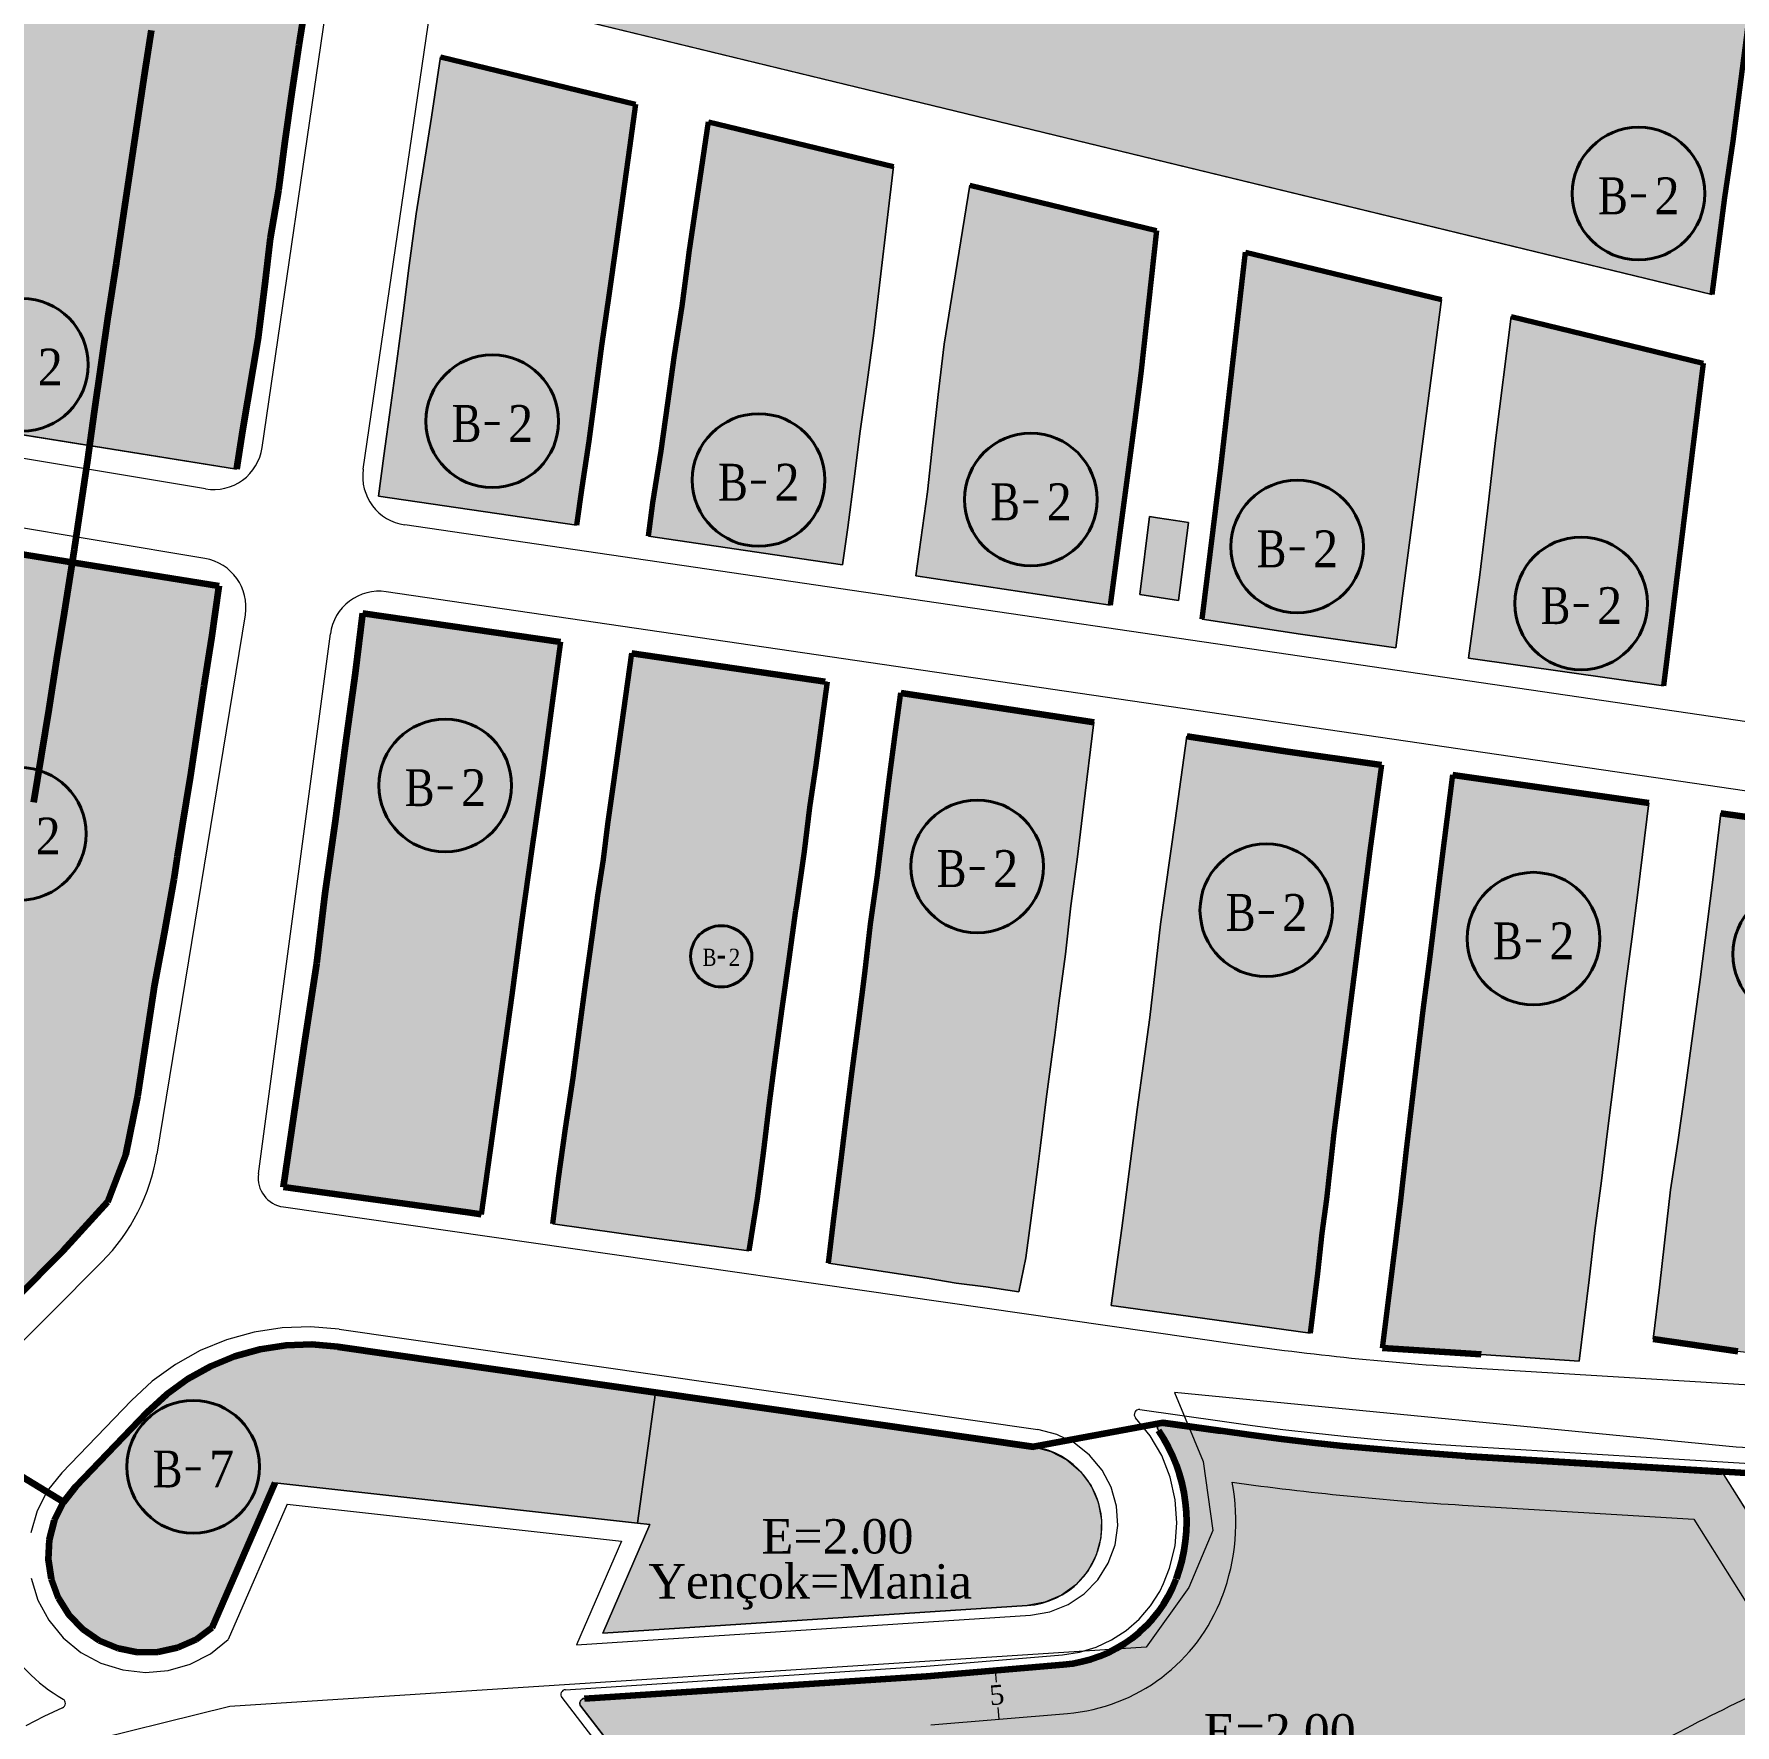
# Model space of a CAD drawing. Header units: metres. Extents: x 575880 to 576669, y 4390634 to 4391284.
# Drawn here: x 576200.1 to 576373.2, y 4390882.6 to 4391054.7 of the extents above; entities that cross this region are included whole.
import ezdxf

# ---------------------------------------------------------------- set-up
doc = ezdxf.new("R2010")
doc.units = ezdxf.units.M
for name, color, linetype, lineweight in [('B_ADAKENARI', 5, 'Continuous', 0), ('B_HAT_KADEME', 18, 'Continuous', 0), ('KALDIRIM', 21, 'Continuous', 0), ('PL_BHA', 163, 'Continuous', 0), ('PL_TICARET', 12, 'Continuous', 0), ('PL_TRAFO_ALANI', 9, 'Continuous', 0), ('PROJE_ALAN_SINIRI', 30, 'Continuous', 90), ('ROL_CEPHE', 1, 'Continuous', 0), ('SEMBOL', 18, 'Continuous', 0), ('SM_YUKSEKLIK', 18, 'Continuous', 0), ('SNR_SAGLIKLASTIRMA', 152, 'Continuous', 0), ('SNR_YAPIYAK', 18, 'Continuous', 0)]:
    doc.layers.add(name, color=color, linetype=linetype, lineweight=lineweight)
doc.styles.get("Standard").update_dxf_attribs({"font": 'times.ttf'})

msp = doc.modelspace()

# ---------------------------------------------------------------- hatches: boundary and pattern name
at = {"layer": 'PL_BHA'}
msp.add_hatch(color=256, dxfattribs=at).paths.add_polyline_path([(576231.01, 4390921.12), (576263.34, 4390916.47), (576261.51, 4390903.16), (576224.6, 4390907.26), (576218.19, 4390892.5), (576216.54, 4390891.31), (576214.68, 4390890.48), (576212.68, 4390890.04), (576210.65, 4390890.02), (576208.64, 4390890.41), (576206.76, 4390891.2), (576205.08, 4390892.35), (576203.67, 4390893.82), (576202.58, 4390895.55), (576201.87, 4390897.46), (576201.56, 4390899.47), (576201.67, 4390901.51), (576202.18, 4390903.48), (576203.09, 4390905.31), (576204.34, 4390906.91), (576211.6, 4390914.45), (576213.56, 4390916.26), (576215.72, 4390917.82), (576218.04, 4390919.12), (576220.5, 4390920.13), (576223.07, 4390920.84), (576225.7, 4390921.25), (576228.36, 4390921.34)])
at = {"layer": 'PL_TICARET'}
for points in [[(576231.78, 4391084.98), (576230.81, 4391078.62), (576230.05, 4391073.5), (576229.29, 4391068.5), (576228.54, 4391063.43), (576227.84, 4391058.76), (576227.04, 4391053.59), (576226.34, 4391048.85), (576225.6, 4391043.83), (576224.95, 4391038.86), (576224.13, 4391033.94), (576223.54, 4391029.05), (576222.88, 4391023.64), (576221.3, 4391014.37), (576220.7, 4391010.44), (576186.7, 4391015.89), (576177.68, 4391017.37), (576179.11, 4391023.56), (576171.78, 4391025.81), (576183.5, 4391081.88), (576206.87, 4391085.98), (576216.94, 4391087.09)], [(576304.61, 4391073.29), (576374.62, 4391056.44), (576372.98, 4391043.82), (576372.13, 4391038.1), (576370.85, 4391028.23), (576242.51, 4391059.36), (576244.25, 4391070.29), (576245.29, 4391077.66), (576248.9, 4391080.39)], [(576261.29, 4391047.6), (576260.7, 4391043.13), (576259.34, 4391033.37), (576258.6, 4391028.13), (576257.85, 4391023.01), (576257.21, 4391018.11), (576256.54, 4391013.3), (576255.85, 4391008.58), (576255.3, 4391004.75), (576235.13, 4391007.69), (576235.69, 4391011.79), (576236.39, 4391016.94), (576237, 4391021.44), (576237.61, 4391026.04), (576238.28, 4391031.18), (576238.97, 4391036.43), (576240.54, 4391046.27), (576241.44, 4391052.42)], [(576287.54, 4391041.23), (576285.57, 4391024.3), (576284.88, 4391019.29), (576284.18, 4391014.31), (576283.56, 4391009.46), (576282.9, 4391004.5), (576282.38, 4391000.7), (576262.63, 4391003.61), (576263.08, 4391007.02), (576263.91, 4391012.31), (576264.59, 4391017.17), (576265.27, 4391022.03), (576266.05, 4391027.03), (576266.69, 4391031.92), (576266.77, 4391032.5), (576268.74, 4391045.79)], [(576314.31, 4391034.74), (576312.72, 4391020.17), (576312.08, 4391015.18), (576311.41, 4391010.12), (576309.6, 4390996.59), (576289.84, 4390999.58), (576290.34, 4391003.24), (576291.02, 4391008.14), (576291.57, 4391013.19), (576292.11, 4391018.03), (576292.71, 4391023.15), (576293.49, 4391028.02), (576295.32, 4391039.35)], [(576343.34, 4391027.7), (576339.36, 4390997.55), (576338.69, 4390992.27), (576328.97, 4390993.66), (576318.96, 4390995.17), (576320.64, 4391008.68), (576320.83, 4391010.32), (576323.39, 4391032.54)], [(576369.96, 4391021.24), (576368.55, 4391009.65), (576367.71, 4391003.02), (576366.93, 4390996.66), (576366.29, 4390991.4), (576365.92, 4390988.39), (576346.06, 4390991.22), (576347.22, 4390999.68), (576348.01, 4391006.21), (576348.84, 4391013.35), (576350.41, 4391025.98)], [(576218.91, 4390998.57), (576218.15, 4390993.26), (576217.38, 4390988.37), (576215.96, 4390979.1), (576215.15, 4390974.14), (576214.66, 4390971), (576214.31, 4390968.7), (576213.33, 4390963.23), (576212.35, 4390957.99), (576211.46, 4390952.19), (576210.6, 4390946.63), (576209.38, 4390940.64), (576207.55, 4390935.85), (576203.05, 4390930.87), (576198.11, 4390925.91), (576193.01, 4390920.73), (576187.35, 4390914.9), (576166.12, 4390936.43), (576177, 4390947.37), (576180.9, 4390951.36), (576181.75, 4390956.94), (576182.57, 4390962.15), (576183.54, 4390967.84), (576184.44, 4390973.41), (576185.35, 4390978.91), (576185.48, 4390979.64), (576186.21, 4390984), (576186.95, 4390988.74), (576187.77, 4390993.81), (576189.4, 4391003.3)], [(576253.65, 4390992.87), (576252.81, 4390986.67), (576251.82, 4390979.29), (576250.76, 4390971.8), (576249.71, 4390964.35), (576248.71, 4390956.92), (576245.58, 4390934.59), (576244.22, 4390934.78), (576225.49, 4390937.38), (576226.55, 4390944.8), (576227.68, 4390952.39), (576228.86, 4390960.13), (576229.7, 4390967.24), (576230.76, 4390974.61), (576231.79, 4390982.33), (576232.79, 4390989.67), (576233.56, 4390995.79)], [(576280.61, 4390988.83), (576280.79, 4390988.81), (576280.3, 4390985.11), (576279.64, 4390980.3), (576279.01, 4390976), (576278.46, 4390971.52), (576277.65, 4390965.87), (576277.6, 4390965.54), (576276.92, 4390960.57), (576276.2, 4390955.54), (576275.55, 4390950.85), (576274.89, 4390945.9), (576274.3, 4390940.81), (576273.69, 4390936.2), (576272.84, 4390930.87), (576262.96, 4390932.2), (576252.9, 4390933.63), (576252.93, 4390933.89), (576253.45, 4390938.25), (576254.18, 4390943.35), (576254.94, 4390948.5), (576255.59, 4390953.41), (576256.25, 4390958.22), (576256.93, 4390963.06), (576257.48, 4390967.05), (576258.03, 4390970.73), (576258.49, 4390974.3), (576259.07, 4390978.35), (576260.91, 4390991.73)], [(576307.94, 4390984.7), (576306.9, 4390976.09), (576306.28, 4390970.98), (576305.65, 4390966.25), (576305.62, 4390965.99), (576305.07, 4390961.07), (576304.37, 4390956.09), (576303.96, 4390952.82), (576303.85, 4390951.84), (576303.82, 4390951.65), (576303.11, 4390946.32), (576302.52, 4390941.62), (576302.28, 4390939.7), (576301.88, 4390936.56), (576301.46, 4390933.47), (576301.02, 4390930.16), (576300.32, 4390926.71), (576296.95, 4390927.21), (576293.94, 4390927.61), (576291, 4390928.1), (576280.95, 4390929.62), (576281.51, 4390934.44), (576282.12, 4390939.29), (576282.75, 4390944.33), (576283.36, 4390949.18), (576284.02, 4390954.29), (576284.65, 4390959.12), (576285.23, 4390964.13), (576285.92, 4390969.11), (576285.95, 4390969.41), (576286.52, 4390973.88), (576287.11, 4390978.81), (576287.75, 4390983.71), (576288.29, 4390987.67)], [(576327.23, 4390981.79), (576337.21, 4390980.36), (576336.02, 4390971.61), (576334.79, 4390961.68), (576333.54, 4390951.9), (576332.36, 4390942.88), (576332.04, 4390939.79), (576331.97, 4390939.23), (576331.62, 4390936.16), (576331.16, 4390932.67), (576330.72, 4390928.59), (576329.95, 4390922.52), (576311.19, 4390925.13), (576309.7, 4390925.33), (576310.8, 4390933.2), (576311.01, 4390934.74), (576312.34, 4390945.27), (576313.63, 4390954.63), (576314.74, 4390964.15), (576316.22, 4390974.7), (576317.42, 4390983.27)], [(576364.42, 4390976.48), (576363.34, 4390967.63), (576362.69, 4390962.62), (576362.03, 4390957.6), (576361.44, 4390952.72), (576360.19, 4390942.8), (576359.61, 4390938.02), (576358.92, 4390932.96), (576358.37, 4390927.93), (576357.34, 4390919.66), (576347.35, 4390920.35), (576337.31, 4390920.98), (576338.57, 4390931), (576339.18, 4390936.01), (576339.78, 4390941.16), (576340.35, 4390946.02), (576340.93, 4390950.85), (576341.46, 4390955.37), (576342.18, 4390960.84), (576342.76, 4390965.53), (576343.36, 4390970.52), (576344.48, 4390979.33)], [(576391.12, 4390972.68), (576390.64, 4390968.46), (576389.61, 4390959.71), (576387.04, 4390944.21), (576386.18, 4390939.32), (576385.44, 4390934.4), (576384.8, 4390929.44), (576384.03, 4390924.47), (576383.46, 4390919.44), (576373.47, 4390920.63), (576364.86, 4390921.91), (576365.5, 4390927.18), (576366.02, 4390931.71), (576366.26, 4390933.81), (576366.63, 4390937.1), (576367.37, 4390941.94), (576368.1, 4390947), (576369.67, 4390958.5), (576370.91, 4390968.37), (576371.75, 4390975.44)], [(576301.8, 4390910.94), (576303.57, 4390910.48), (576305.19, 4390909.63), (576306.58, 4390908.44), (576307.67, 4390906.97), (576308.4, 4390905.3), (576308.74, 4390903.5), (576308.67, 4390901.67), (576308.19, 4390899.91), (576307.33, 4390898.29), (576306.13, 4390896.91), (576304.65, 4390895.83), (576302.97, 4390895.12), (576301.17, 4390894.79), (576257.98, 4390891.98), (576262.77, 4390903.02), (576261.51, 4390903.16), (576263.34, 4390916.47)], [(576315, 4390913.39), (576320.85, 4390912.55), (576323.95, 4390912.12), (576327.06, 4390911.72), (576330.17, 4390911.36), (576333.28, 4390911.02), (576336.4, 4390910.72), (576339.52, 4390910.45), (576342.64, 4390910.21), (576345.77, 4390910), (576371.87, 4390908.4), (576389.21, 4390880.81), (576385.95, 4390879.51), (576382.71, 4390878.14), (576379.51, 4390876.7), (576376.34, 4390875.19), (576373.21, 4390873.6), (576370.11, 4390871.95), (576367.05, 4390870.22), (576364.03, 4390868.43), (576315.76, 4390839.06), (576314.7, 4390838.38), (576313.67, 4390837.65), (576312.68, 4390836.87), (576311.73, 4390836.05), (576310.81, 4390835.18), (576309.94, 4390834.27), (576309.12, 4390833.32), (576308.34, 4390832.33), (576307.58, 4390831.25), (576306.9, 4390830.12), (576306.29, 4390828.94), (576305.77, 4390827.73), (576305.33, 4390826.49), (576304.98, 4390825.21), (576304.71, 4390823.92), (576304.53, 4390822.61), (576304.5, 4390822.48), (576304.44, 4390822.37), (576304.35, 4390822.27), (576304.23, 4390822.2), (576304.11, 4390822.17), (576303.98, 4390822.16), (576303.85, 4390822.2), (576303.73, 4390822.26), (576303.64, 4390822.36), (576255.75, 4390884.54), (576255.68, 4390884.66), (576255.65, 4390884.79), (576255.65, 4390884.92), (576255.69, 4390885.05), (576255.76, 4390885.17), (576255.86, 4390885.26), (576255.98, 4390885.32), (576256.11, 4390885.34), (576290.93, 4390887.61), (576290.95, 4390887.61), (576304.83, 4390888.78), (576306.71, 4390889.07), (576308.53, 4390889.62), (576310.25, 4390890.43), (576311.84, 4390891.46), (576313.27, 4390892.71), (576314.51, 4390894.14), (576315.54, 4390895.74), (576316.33, 4390897.47), (576316.34, 4390897.49), (576316.93, 4390899.38), (576317.28, 4390901.33), (576317.4, 4390903.3), (576317.28, 4390905.27), (576316.92, 4390907.22), (576316.34, 4390909.11), (576315.53, 4390910.92), (576314.51, 4390912.61), (576314.45, 4390912.73), (576314.43, 4390912.85), (576314.43, 4390912.98), (576314.47, 4390913.1), (576314.54, 4390913.21), (576314.63, 4390913.3), (576314.74, 4390913.36), (576314.87, 4390913.39)]]:
    msp.add_hatch(color=256, dxfattribs=at).paths.add_polyline_path(points)
at = {"layer": 'PL_TRAFO_ALANI'}
msp.add_hatch(color=256, dxfattribs=at).paths.add_polyline_path([(576314.42, 4391005.5), (576316.24, 4391005.23), (576317.58, 4391005.02), (576316.57, 4390997.08), (576312.61, 4390997.69), (576313.62, 4391005.63)])

# ---------------------------------------------------------------- linework, layer by layer
at = {"layer": 'B_ADAKENARI', "lineweight": 158}
for p, q in [((576227.84, 4391058.76), (576227.04, 4391053.59)), ((576227.04, 4391053.59), (576226.34, 4391048.85)), ((576226.34, 4391048.85), (576225.6, 4391043.83)), ((576225.6, 4391043.83), (576224.95, 4391038.86)), ((576224.95, 4391038.86), (576224.13, 4391033.94)), ((576224.13, 4391033.94), (576223.54, 4391029.05)), ((576223.54, 4391029.05), (576222.88, 4391023.64)), ((576222.88, 4391023.64), (576221.3, 4391014.37)), ((576221.3, 4391014.37), (576220.7, 4391010.44)), ((576218.91, 4390998.57), (576218.15, 4390993.26)), ((576232.79, 4390989.67), (576233.56, 4390995.79)), ((576218.15, 4390993.26), (576217.38, 4390988.37)), ((576231.79, 4390982.33), (576232.79, 4390989.67)), ((576217.38, 4390988.37), (576215.96, 4390979.1)), ((576230.76, 4390974.61), (576231.79, 4390982.33)), ((576215.96, 4390979.1), (576215.15, 4390974.14)), ((576215.15, 4390974.14), (576214.66, 4390971)), ((576229.7, 4390967.24), (576230.76, 4390974.61)), ((576214.66, 4390971), (576214.31, 4390968.7)), ((576214.31, 4390968.7), (576213.33, 4390963.23)), ((576228.86, 4390960.13), (576229.7, 4390967.24)), ((576213.33, 4390963.23), (576212.35, 4390957.99)), ((576227.68, 4390952.39), (576228.86, 4390960.13)), ((576212.35, 4390957.99), (576211.46, 4390952.19)), ((576211.46, 4390952.19), (576210.6, 4390946.63)), ((576226.55, 4390944.8), (576227.68, 4390952.39)), ((576210.6, 4390946.63), (576209.38, 4390940.64)), ((576225.49, 4390937.38), (576226.55, 4390944.8)), ((576209.38, 4390940.64), (576207.55, 4390935.85)), ((576244.22, 4390934.78), (576225.49, 4390937.38)), ((576207.55, 4390935.85), (576203.05, 4390930.87)), ((576245.58, 4390934.59), (576244.22, 4390934.78)), ((576203.05, 4390930.87), (576198.11, 4390925.91)), ((576220.5, 4390920.13), (576218.04, 4390919.12)), ((576223.07, 4390920.84), (576220.5, 4390920.13)), ((576225.7, 4390921.25), (576223.07, 4390920.84)), ((576228.36, 4390921.34), (576225.7, 4390921.25)), ((576231.01, 4390921.12), (576228.36, 4390921.34)), ((576231.01, 4390921.12), (576263.34, 4390916.47)), ((576218.04, 4390919.12), (576215.72, 4390917.82)), ((576213.56, 4390916.26), (576211.6, 4390914.45)), ((576215.72, 4390917.82), (576213.56, 4390916.26)), ((576263.34, 4390916.47), (576301.8, 4390910.94)), ((576204.34, 4390906.91), (576211.6, 4390914.45))]:
    msp.add_line(p, q, dxfattribs=at)
at = {"layer": 'B_ADAKENARI', "lineweight": 0}
for p, q in [((576242.51, 4391059.36), (576370.85, 4391028.23)), ((576241.44, 4391052.42), (576240.54, 4391046.27)), ((576240.54, 4391046.27), (576238.97, 4391036.43)), ((576285.57, 4391024.3), (576287.54, 4391041.23)), ((576295.32, 4391039.35), (576293.49, 4391028.02)), ((576238.97, 4391036.43), (576238.28, 4391031.18)), ((576238.28, 4391031.18), (576237.61, 4391026.04)), ((576293.49, 4391028.02), (576292.71, 4391023.15)), ((576339.36, 4390997.55), (576343.34, 4391027.7)), ((576237.61, 4391026.04), (576237, 4391021.44)), ((576350.41, 4391025.98), (576348.84, 4391013.35)), ((576284.88, 4391019.29), (576285.57, 4391024.3)), ((576292.71, 4391023.15), (576292.11, 4391018.03)), ((576237, 4391021.44), (576236.39, 4391016.94)), ((576284.18, 4391014.31), (576284.88, 4391019.29)), ((576236.39, 4391016.94), (576235.69, 4391011.79)), ((576292.11, 4391018.03), (576291.57, 4391013.19)), ((576186.7, 4391015.89), (576220.7, 4391010.44)), ((576283.56, 4391009.46), (576284.18, 4391014.31)), ((576291.57, 4391013.19), (576291.02, 4391008.14)), ((576348.84, 4391013.35), (576348.01, 4391006.21)), ((576235.69, 4391011.79), (576235.13, 4391007.69)), ((576282.9, 4391004.5), (576283.56, 4391009.46)), ((576291.02, 4391008.14), (576290.34, 4391003.24)), ((576235.13, 4391007.69), (576255.3, 4391004.75)), ((576282.38, 4391000.7), (576282.9, 4391004.5)), ((576313.62, 4391005.63), (576312.61, 4390997.69)), ((576314.42, 4391005.5), (576313.62, 4391005.63)), ((576316.24, 4391005.23), (576314.42, 4391005.5)), ((576317.58, 4391005.02), (576316.24, 4391005.23)), ((576316.57, 4390997.08), (576317.58, 4391005.02)), ((576348.01, 4391006.21), (576347.22, 4390999.68)), ((576262.63, 4391003.61), (576282.38, 4391000.7)), ((576290.34, 4391003.24), (576289.84, 4390999.58)), ((576289.84, 4390999.58), (576309.6, 4390996.59)), ((576347.22, 4390999.68), (576346.06, 4390991.22)), ((576312.61, 4390997.69), (576316.57, 4390997.08)), ((576338.69, 4390992.27), (576339.36, 4390997.55)), ((576318.96, 4390995.17), (576328.97, 4390993.66)), ((576328.97, 4390993.66), (576338.69, 4390992.27)), ((576346.06, 4390991.22), (576365.92, 4390988.39)), ((576306.9, 4390976.09), (576307.94, 4390984.7)), ((576317.42, 4390983.27), (576316.22, 4390974.7)), ((576306.28, 4390970.98), (576306.9, 4390976.09)), ((576363.34, 4390967.63), (576364.42, 4390976.48)), ((576371.75, 4390975.44), (576370.91, 4390968.37)), ((576316.22, 4390974.7), (576314.74, 4390964.15)), ((576305.65, 4390966.25), (576306.28, 4390970.98)), ((576370.91, 4390968.37), (576369.67, 4390958.5)), ((576362.69, 4390962.62), (576363.34, 4390967.63)), ((576305.07, 4390961.07), (576305.62, 4390965.99)), ((576305.62, 4390965.99), (576305.65, 4390966.25)), ((576314.74, 4390964.15), (576313.63, 4390954.63)), ((576362.03, 4390957.6), (576362.69, 4390962.62)), ((576304.37, 4390956.09), (576305.07, 4390961.07)), ((576369.67, 4390958.5), (576368.1, 4390947)), ((576303.96, 4390952.82), (576304.37, 4390956.09)), ((576361.44, 4390952.72), (576362.03, 4390957.6)), ((576313.63, 4390954.63), (576312.34, 4390945.27)), ((576303.85, 4390951.84), (576303.96, 4390952.82)), ((576360.19, 4390942.8), (576361.44, 4390952.72)), ((576303.11, 4390946.32), (576303.82, 4390951.65)), ((576303.82, 4390951.65), (576303.85, 4390951.84)), ((576302.52, 4390941.62), (576303.11, 4390946.32)), ((576368.1, 4390947), (576367.37, 4390941.94)), ((576312.34, 4390945.27), (576311.01, 4390934.74)), ((576359.61, 4390938.02), (576360.19, 4390942.8)), ((576302.28, 4390939.7), (576302.52, 4390941.62)), ((576367.37, 4390941.94), (576366.63, 4390937.1)), ((576301.88, 4390936.56), (576302.28, 4390939.7)), ((576358.92, 4390932.96), (576359.61, 4390938.02)), ((576366.63, 4390937.1), (576366.26, 4390933.81)), ((576301.46, 4390933.47), (576301.88, 4390936.56)), ((576252.9, 4390933.63), (576262.96, 4390932.2)), ((576311.01, 4390934.74), (576310.8, 4390933.2)), ((576366.26, 4390933.81), (576366.02, 4390931.71)), ((576262.96, 4390932.2), (576272.84, 4390930.87)), ((576301.02, 4390930.16), (576301.46, 4390933.47)), ((576310.8, 4390933.2), (576309.7, 4390925.33)), ((576358.37, 4390927.93), (576358.92, 4390932.96)), ((576300.32, 4390926.71), (576301.02, 4390930.16)), ((576366.02, 4390931.71), (576365.5, 4390927.18)), ((576280.95, 4390929.62), (576291, 4390928.1)), ((576291, 4390928.1), (576293.94, 4390927.61)), ((576293.94, 4390927.61), (576296.95, 4390927.21)), ((576296.95, 4390927.21), (576300.32, 4390926.71)), ((576357.34, 4390919.66), (576358.37, 4390927.93)), ((576365.5, 4390927.18), (576364.86, 4390921.91)), ((576309.7, 4390925.33), (576311.19, 4390925.13)), ((576311.19, 4390925.13), (576329.95, 4390922.52)), ((576347.35, 4390920.35), (576357.34, 4390919.66)), ((576320.85, 4390912.55), (576323.95, 4390912.12)), ((576323.95, 4390912.12), (576327.06, 4390911.72)), ((576327.06, 4390911.72), (576330.17, 4390911.36)), ((576330.17, 4390911.36), (576333.28, 4390911.02)), ((576333.28, 4390911.02), (576336.4, 4390910.72)), ((576336.4, 4390910.72), (576339.52, 4390910.45)), ((576339.52, 4390910.45), (576342.64, 4390910.21)), ((576342.64, 4390910.21), (576345.77, 4390910)), ((576224.6, 4390907.26), (576261.51, 4390903.16)), ((576262.77, 4390903.02), (576257.98, 4390891.98)), ((576261.51, 4390903.16), (576262.77, 4390903.02)), ((576257.98, 4390891.98), (576301.17, 4390894.79)), ((576290.95, 4390887.61), (576290.93, 4390887.61)), ((576255.75, 4390884.54), (576303.64, 4390822.36))]:
    msp.add_line(p, q, dxfattribs=at)
at = {"layer": 'B_ADAKENARI', "lineweight": 70}
for p, q in [((576374.62, 4391056.44), (576372.98, 4391043.82)), ((576241.44, 4391052.42), (576261.29, 4391047.6)), ((576261.29, 4391047.6), (576260.7, 4391043.13)), ((576266.77, 4391032.5), (576268.74, 4391045.79)), ((576268.74, 4391045.79), (576287.54, 4391041.23)), ((576260.7, 4391043.13), (576259.34, 4391033.37)), ((576372.98, 4391043.82), (576372.13, 4391038.1)), ((576295.32, 4391039.35), (576314.31, 4391034.74)), ((576372.13, 4391038.1), (576370.85, 4391028.23)), ((576314.31, 4391034.74), (576312.72, 4391020.17)), ((576259.34, 4391033.37), (576258.6, 4391028.13)), ((576266.69, 4391031.92), (576266.77, 4391032.5)), ((576320.83, 4391010.32), (576323.39, 4391032.54)), ((576323.39, 4391032.54), (576343.34, 4391027.7)), ((576266.05, 4391027.03), (576266.69, 4391031.92)), ((576258.6, 4391028.13), (576257.85, 4391023.01)), ((576265.27, 4391022.03), (576266.05, 4391027.03)), ((576350.41, 4391025.98), (576369.96, 4391021.24)), ((576257.85, 4391023.01), (576257.21, 4391018.11)), ((576264.59, 4391017.17), (576265.27, 4391022.03)), ((576312.72, 4391020.17), (576312.08, 4391015.18)), ((576369.96, 4391021.24), (576368.55, 4391009.65)), ((576257.21, 4391018.11), (576256.54, 4391013.3)), ((576263.91, 4391012.31), (576264.59, 4391017.17)), ((576312.08, 4391015.18), (576311.41, 4391010.12)), ((576256.54, 4391013.3), (576255.85, 4391008.58)), ((576263.08, 4391007.02), (576263.91, 4391012.31)), ((576311.41, 4391010.12), (576309.6, 4390996.59)), ((576320.64, 4391008.68), (576320.83, 4391010.32)), ((576255.85, 4391008.58), (576255.3, 4391004.75)), ((576318.96, 4390995.17), (576320.64, 4391008.68)), ((576368.55, 4391009.65), (576367.71, 4391003.02)), ((576262.63, 4391003.61), (576263.08, 4391007.02)), ((576367.71, 4391003.02), (576366.93, 4390996.66)), ((576366.93, 4390996.66), (576366.29, 4390991.4)), ((576253.65, 4390992.87), (576252.81, 4390986.67)), ((576259.07, 4390978.35), (576260.91, 4390991.73)), ((576366.29, 4390991.4), (576365.92, 4390988.39)), ((576280.79, 4390988.81), (576280.3, 4390985.11)), ((576287.75, 4390983.71), (576288.29, 4390987.67)), ((576252.81, 4390986.67), (576251.82, 4390979.29)), ((576280.3, 4390985.11), (576279.64, 4390980.3)), ((576287.11, 4390978.81), (576287.75, 4390983.71)), ((576279.64, 4390980.3), (576279.01, 4390976)), ((576337.21, 4390980.36), (576336.02, 4390971.61)), ((576251.82, 4390979.29), (576250.76, 4390971.8)), ((576286.52, 4390973.88), (576287.11, 4390978.81)), ((576343.36, 4390970.52), (576344.48, 4390979.33)), ((576258.49, 4390974.3), (576259.07, 4390978.35)), ((576279.01, 4390976), (576278.46, 4390971.52)), ((576258.03, 4390970.73), (576258.49, 4390974.3)), ((576285.95, 4390969.41), (576286.52, 4390973.88)), ((576250.76, 4390971.8), (576249.71, 4390964.35)), ((576336.02, 4390971.61), (576334.79, 4390961.68)), ((576257.48, 4390967.05), (576258.03, 4390970.73)), ((576278.46, 4390971.52), (576277.65, 4390965.87)), ((576342.76, 4390965.53), (576343.36, 4390970.52)), ((576285.23, 4390964.13), (576285.92, 4390969.11)), ((576285.92, 4390969.11), (576285.95, 4390969.41)), ((576256.93, 4390963.06), (576257.48, 4390967.05)), ((576277.6, 4390965.54), (576276.92, 4390960.57)), ((576277.65, 4390965.87), (576277.6, 4390965.54)), ((576342.18, 4390960.84), (576342.76, 4390965.53)), ((576249.71, 4390964.35), (576248.71, 4390956.92)), ((576256.25, 4390958.22), (576256.93, 4390963.06)), ((576284.65, 4390959.12), (576285.23, 4390964.13)), ((576334.79, 4390961.68), (576333.54, 4390951.9)), ((576276.92, 4390960.57), (576276.2, 4390955.54)), ((576341.46, 4390955.37), (576342.18, 4390960.84)), ((576255.59, 4390953.41), (576256.25, 4390958.22)), ((576284.02, 4390954.29), (576284.65, 4390959.12)), ((576248.71, 4390956.92), (576245.58, 4390934.59)), ((576276.2, 4390955.54), (576275.55, 4390950.85)), ((576283.36, 4390949.18), (576284.02, 4390954.29)), ((576340.93, 4390950.85), (576341.46, 4390955.37)), ((576254.94, 4390948.5), (576255.59, 4390953.41)), ((576275.55, 4390950.85), (576274.89, 4390945.9)), ((576333.54, 4390951.9), (576332.36, 4390942.88)), ((576340.35, 4390946.02), (576340.93, 4390950.85)), ((576282.75, 4390944.33), (576283.36, 4390949.18)), ((576254.18, 4390943.35), (576254.94, 4390948.5)), ((576274.89, 4390945.9), (576274.3, 4390940.81)), ((576339.78, 4390941.16), (576340.35, 4390946.02)), ((576282.12, 4390939.29), (576282.75, 4390944.33)), ((576253.45, 4390938.25), (576254.18, 4390943.35)), ((576332.36, 4390942.88), (576332.04, 4390939.79)), ((576274.3, 4390940.81), (576273.69, 4390936.2)), ((576339.18, 4390936.01), (576339.78, 4390941.16)), ((576281.51, 4390934.44), (576282.12, 4390939.29)), ((576331.97, 4390939.23), (576331.62, 4390936.16)), ((576332.04, 4390939.79), (576331.97, 4390939.23)), ((576252.93, 4390933.89), (576253.45, 4390938.25)), ((576273.69, 4390936.2), (576272.84, 4390930.87)), ((576331.62, 4390936.16), (576331.16, 4390932.67)), ((576338.57, 4390931), (576339.18, 4390936.01)), ((576252.9, 4390933.63), (576252.93, 4390933.89)), ((576280.95, 4390929.62), (576281.51, 4390934.44)), ((576331.16, 4390932.67), (576330.72, 4390928.59)), ((576337.31, 4390920.98), (576338.57, 4390931)), ((576330.72, 4390928.59), (576329.95, 4390922.52))]:
    msp.add_line(p, q, dxfattribs=at)
at = {"layer": 'B_ADAKENARI', "lineweight": 120}
for p, q in [((576189.4, 4391003.3), (576218.91, 4390998.57)), ((576233.56, 4390995.79), (576253.65, 4390992.87)), ((576260.91, 4390991.73), (576280.61, 4390988.83)), ((576288.29, 4390987.67), (576307.94, 4390984.7)), ((576317.42, 4390983.27), (576327.23, 4390981.79)), ((576327.23, 4390981.79), (576337.21, 4390980.36)), ((576344.48, 4390979.33), (576364.42, 4390976.48)), ((576371.75, 4390975.44), (576391.12, 4390972.68))]:
    msp.add_line(p, q, dxfattribs=at)
at = {"layer": 'B_ADAKENARI'}
for p, q in [((576280.61, 4390988.83), (576280.79, 4390988.81)), ((576371.87, 4390908.4), (576389.21, 4390880.81))]:
    msp.add_line(p, q, dxfattribs=at)
at = {"layer": 'B_ADAKENARI', "lineweight": 100}
for p, q in [((576373.47, 4390920.63), (576364.86, 4390921.91)), ((576347.35, 4390920.35), (576337.31, 4390920.98)), ((576315, 4390913.39), (576320.85, 4390912.55)), ((576345.77, 4390910), (576371.87, 4390908.4)), ((576203.09, 4390905.31), (576204.34, 4390906.91)), ((576224.6, 4390907.26), (576218.19, 4390892.5)), ((576202.18, 4390903.48), (576203.09, 4390905.31)), ((576201.67, 4390901.51), (576202.18, 4390903.48)), ((576201.56, 4390899.47), (576201.67, 4390901.51)), ((576201.87, 4390897.46), (576201.56, 4390899.47)), ((576202.58, 4390895.55), (576201.87, 4390897.46)), ((576316.33, 4390897.47), (576316.34, 4390897.49)), ((576203.67, 4390893.82), (576202.58, 4390895.55)), ((576205.08, 4390892.35), (576203.67, 4390893.82)), ((576206.76, 4390891.2), (576205.08, 4390892.35)), ((576218.19, 4390892.5), (576216.54, 4390891.31)), ((576208.64, 4390890.41), (576206.76, 4390891.2)), ((576210.65, 4390890.02), (576208.64, 4390890.41)), ((576214.68, 4390890.48), (576212.68, 4390890.04)), ((576216.54, 4390891.31), (576214.68, 4390890.48)), ((576212.68, 4390890.04), (576210.65, 4390890.02)), ((576290.95, 4390887.61), (576304.83, 4390888.78)), ((576256.11, 4390885.34), (576290.93, 4390887.61))]:
    msp.add_line(p, q, dxfattribs=at)
at = {"layer": 'B_ADAKENARI', "lineweight": 0}
for centre, radius, start, end in [((576314.93, 4390912.89), 0.5, 81.8181, 214.3866), ((576300.64, 4390902.9), 8.13, 273.7264, 81.8181), ((576256.14, 4390884.84), 0.5, 93.7264, 217.6023)]:
    msp.add_arc(centre, radius, start, end, dxfattribs=at)
at = {"layer": 'B_ADAKENARI', "lineweight": 100}
for centre, radius, start, end in [((576300.9, 4390903.29), 16.5, 339.4103, 34.3866), ((576303.7, 4390902.23), 13.5, 274.8064, 339.321)]:
    msp.add_arc(centre, radius, start, end, dxfattribs=at)
at = {"layer": 'B_HAT_KADEME'}
msp.add_line((576261.51, 4390903.16), (576263.34, 4390916.47), dxfattribs=at)
at = {"layer": 'KALDIRIM'}
for p, q in [((576223.31, 4391012.64), (576233.31, 4391081.23)), ((576233.6, 4391010.44), (576243.47, 4391078.15)), ((576217.54, 4391008.43), (576157.6, 4391018.42)), ((576217.48, 4391001.34), (576156.45, 4391011.52)), ((576390.07, 4390982.43), (576237.82, 4391004.77)), ((576388.89, 4390975.53), (576235.92, 4390997.97)), ((576221.59, 4390995.6), (576212.6, 4390940.73)), ((576230.24, 4390993.68), (576222.91, 4390938.72)), ((576225.46, 4390935.35), (576322.05, 4390921.47)), ((576192.09, 4390914.79), (576207, 4390929.78)), ((576228.24, 4390923.16), (576225.34, 4390923.06)), ((576231.13, 4390922.92), (576228.24, 4390923.16)), ((576219.68, 4390921.84), (576217, 4390920.74)), ((576222.48, 4390922.62), (576219.68, 4390921.84)), ((576225.34, 4390923.06), (576222.48, 4390922.62)), ((576231.13, 4390922.92), (576302.25, 4390912.7)), ((576217, 4390920.74), (576214.47, 4390919.33)), ((576214.47, 4390919.33), (576212.12, 4390917.63)), ((576346.32, 4390918.98), (576380, 4390916.91)), ((576212.12, 4390917.63), (576209.99, 4390915.66)), ((576202.9, 4390908.3), (576209.99, 4390915.66)), ((576312.63, 4390914.74), (576320.99, 4390913.54)), ((576313.67, 4390912.07), (576312.2, 4390913.9)), ((576320.99, 4390913.54), (576324.08, 4390913.11)), ((576324.08, 4390913.11), (576327.18, 4390912.71)), ((576304.18, 4390912.21), (576302.25, 4390912.7)), ((576305.96, 4390911.33), (576304.18, 4390912.21)), ((576307.52, 4390910.1), (576305.96, 4390911.33)), ((576314.85, 4390910.04), (576313.67, 4390912.07)), ((576327.18, 4390912.71), (576330.28, 4390912.35)), ((576330.28, 4390912.35), (576333.38, 4390912.02)), ((576333.38, 4390912.02), (576336.49, 4390911.71)), ((576336.49, 4390911.71), (576339.6, 4390911.44)), ((576339.6, 4390911.44), (576342.72, 4390911.2)), ((576342.72, 4390911.2), (576345.83, 4390911)), ((576308.79, 4390908.58), (576307.52, 4390910.1)), ((576315.71, 4390907.85), (576314.85, 4390910.04)), ((576345.83, 4390911), (576428.22, 4390905.94)), ((576202.9, 4390908.3), (576201.46, 4390906.48)), ((576309.72, 4390906.82), (576308.79, 4390908.58)), ((576316.23, 4390905.56), (576315.71, 4390907.85)), ((576201.46, 4390906.48), (576200.4, 4390904.41)), ((576310.26, 4390904.91), (576309.72, 4390906.82)), ((576200.4, 4390904.41), (576199.75, 4390902.18)), ((576225.85, 4390905.11), (576219.86, 4390891.32)), ((576225.85, 4390905.11), (576259.86, 4390901.33)), ((576310.39, 4390902.92), (576310.26, 4390904.91)), ((576316.4, 4390903.21), (576316.23, 4390905.56)), ((576310.1, 4390900.96), (576310.39, 4390902.92)), ((576316.21, 4390900.87), (576316.4, 4390903.21)), ((576259.86, 4390901.33), (576255.29, 4390890.8)), ((576309.42, 4390899.09), (576310.1, 4390900.96)), ((576315.66, 4390898.58), (576316.21, 4390900.87)), ((576308.36, 4390897.41), (576309.42, 4390899.09)), ((576199.8, 4390897.56), (576200.48, 4390895.34)), ((576306.97, 4390895.99), (576308.36, 4390897.41)), ((576315.04, 4390897.03), (576315.66, 4390898.58)), ((576305.32, 4390894.88), (576306.97, 4390895.99)), ((576313.71, 4390894.74), (576314.66, 4390896.22)), ((576314.66, 4390896.22), (576315.04, 4390897.03)), ((576200.48, 4390895.34), (576201.58, 4390893.29)), ((576255.29, 4390890.8), (576301.51, 4390893.81)), ((576301.51, 4390893.81), (576303.47, 4390894.15)), ((576303.47, 4390894.15), (576305.32, 4390894.88)), ((576312.56, 4390893.41), (576313.71, 4390894.74)), ((576201.58, 4390893.29), (576203.06, 4390891.5)), ((576309.76, 4390891.3), (576311.24, 4390892.26)), ((576311.24, 4390892.26), (576312.56, 4390893.41)), ((576203.06, 4390891.5), (576204.85, 4390890.02)), ((576218.03, 4390889.88), (576219.86, 4390891.32)), ((576306.49, 4390890.05), (576308.17, 4390890.56)), ((576308.17, 4390890.56), (576309.76, 4390891.3)), ((576204.85, 4390890.02), (576206.89, 4390888.92)), ((576206.89, 4390888.92), (576209.11, 4390888.23)), ((576213.74, 4390888.18), (576215.97, 4390888.82)), ((576215.97, 4390888.82), (576218.03, 4390889.88)), ((576254.17, 4390886.22), (576290.87, 4390888.61)), ((576290.87, 4390888.61), (576304.75, 4390889.78)), ((576304.75, 4390889.78), (576306.49, 4390890.05)), ((576209.11, 4390888.23), (576211.42, 4390887.98)), ((576211.42, 4390887.98), (576213.74, 4390888.18)), ((576253.75, 4390885.93), (576253.71, 4390885.8)), ((576253.71, 4390885.8), (576253.71, 4390885.66)), ((576253.71, 4390885.66), (576253.74, 4390885.53)), ((576253.74, 4390885.53), (576253.81, 4390885.42)), ((576253.82, 4390886.04), (576253.75, 4390885.93)), ((576253.81, 4390885.42), (576305.68, 4390818.07)), ((576253.92, 4390886.13), (576253.82, 4390886.04)), ((576254.04, 4390886.19), (576253.92, 4390886.13)), ((576254.17, 4390886.22), (576254.04, 4390886.19)), ((576201.09, 4390883.49), (576200.16, 4390883.02)), ((576202.03, 4390883.94), (576201.09, 4390883.49)), ((576202.98, 4390884.37), (576202.03, 4390883.94)), ((576200.16, 4390883.02), (576199.24, 4390882.54))]:
    msp.add_line(p, q, dxfattribs=at)
for centre, radius, start, end in [((576218.36, 4391013.36), 5, 260.5334, 351.701), ((576238.54, 4391009.71), 5, 171.701, 261.6549), ((576216.66, 4390996.41), 5, 350.6918, 80.5334), ((576235.2, 4390993.02), 5, 81.6549, 172.4079), ((576192.7, 4390943.99), 20.16, 315.1511, 350.6918), ((576225.89, 4390938.32), 3, 172.4079, 261.8181), ((576364.67, 4391217.92), 299.5, 261.8181, 266.4871), ((576312.56, 4390914.24), 0.5, 81.8181, 223.1933), ((576211.55, 4390899.98), 17, 177.9485, 239.9439), ((576202.78, 4390884.83), 0.5, 293.7253, 59.9439)]:
    msp.add_arc(centre, radius, start, end, dxfattribs=at)
at = {"layer": 'PL_BHA'}
msp.add_polyline3d([(576231.01, 4390921.12, 0), (576263.34, 4390916.47, 0), (576261.51, 4390903.16, 0), (576224.6, 4390907.26, 0), (576218.19, 4390892.5, 0), (576216.54, 4390891.31, 0), (576214.68, 4390890.48, 0), (576212.68, 4390890.04, 0), (576210.65, 4390890.02, 0), (576208.64, 4390890.41, 0), (576206.76, 4390891.2, 0), (576205.08, 4390892.35, 0), (576203.67, 4390893.82, 0), (576202.58, 4390895.55, 0), (576201.87, 4390897.46, 0), (576201.56, 4390899.47, 0), (576201.67, 4390901.51, 0), (576202.18, 4390903.48, 0), (576203.09, 4390905.31, 0), (576204.34, 4390906.91, 0), (576211.6, 4390914.45, 0), (576213.56, 4390916.26, 0), (576215.72, 4390917.82, 0), (576218.04, 4390919.12, 0), (576220.5, 4390920.13, 0), (576223.07, 4390920.84, 0), (576225.7, 4390921.25, 0), (576228.36, 4390921.34, 0), (576231.01, 4390921.12, 0)], close=True, dxfattribs=at)
at = {"layer": 'PL_TICARET'}
for points in [[(576231.78, 4391084.98, 0), (576230.81, 4391078.62, 0), (576230.05, 4391073.5, 0), (576229.29, 4391068.5, 0), (576228.54, 4391063.43, 0), (576227.84, 4391058.76, 0), (576227.04, 4391053.59, 0), (576226.34, 4391048.85, 0), (576225.6, 4391043.83, 0), (576224.95, 4391038.86, 0), (576224.13, 4391033.94, 0), (576223.54, 4391029.05, 0), (576222.88, 4391023.64, 0), (576221.3, 4391014.37, 0), (576220.7, 4391010.44, 0), (576186.7, 4391015.89, 0), (576177.68, 4391017.37, 0), (576179.11, 4391023.56, 0), (576171.78, 4391025.81, 0), (576183.5, 4391081.88, 0), (576206.87, 4391085.98, 0), (576216.94, 4391087.09, 0), (576231.78, 4391084.98, 0)], [(576304.61, 4391073.29, 0), (576374.62, 4391056.44, 0), (576372.98, 4391043.82, 0), (576372.13, 4391038.1, 0), (576370.85, 4391028.23, 0), (576242.51, 4391059.36, 0), (576244.25, 4391070.29, 0), (576245.29, 4391077.66, 0), (576248.9, 4391080.39, 0), (576304.61, 4391073.29, 0)], [(576261.29, 4391047.6, 0), (576260.7, 4391043.13, 0), (576259.34, 4391033.37, 0), (576258.6, 4391028.13, 0), (576257.85, 4391023.01, 0), (576257.21, 4391018.11, 0), (576256.54, 4391013.3, 0), (576255.85, 4391008.58, 0), (576255.3, 4391004.75, 0), (576235.13, 4391007.69, 0), (576235.69, 4391011.79, 0), (576236.39, 4391016.94, 0), (576237, 4391021.44, 0), (576237.61, 4391026.04, 0), (576238.28, 4391031.18, 0), (576238.97, 4391036.43, 0), (576240.54, 4391046.27, 0), (576241.44, 4391052.42, 0), (576261.29, 4391047.6, 0)], [(576287.54, 4391041.23, 0), (576285.57, 4391024.3, 0), (576284.88, 4391019.29, 0), (576284.18, 4391014.31, 0), (576283.56, 4391009.46, 0), (576282.9, 4391004.5, 0), (576282.38, 4391000.7, 0), (576262.63, 4391003.61, 0), (576263.08, 4391007.02, 0), (576263.91, 4391012.31, 0), (576264.59, 4391017.17, 0), (576265.27, 4391022.03, 0), (576266.05, 4391027.03, 0), (576266.69, 4391031.92, 0), (576266.77, 4391032.5, 0), (576268.74, 4391045.79, 0), (576287.54, 4391041.23, 0)], [(576314.31, 4391034.74, 0), (576312.72, 4391020.17, 0), (576312.08, 4391015.18, 0), (576311.41, 4391010.12, 0), (576309.6, 4390996.59, 0), (576289.84, 4390999.58, 0), (576290.34, 4391003.24, 0), (576291.02, 4391008.14, 0), (576291.57, 4391013.19, 0), (576292.11, 4391018.03, 0), (576292.71, 4391023.15, 0), (576293.49, 4391028.02, 0), (576295.32, 4391039.35, 0), (576314.31, 4391034.74, 0)], [(576343.34, 4391027.7, 0), (576339.36, 4390997.55, 0), (576338.69, 4390992.27, 0), (576328.97, 4390993.66, 0), (576318.96, 4390995.17, 0), (576320.64, 4391008.68, 0), (576320.83, 4391010.32, 0), (576323.39, 4391032.54, 0), (576343.34, 4391027.7, 0)], [(576369.96, 4391021.24, 0), (576368.55, 4391009.65, 0), (576367.71, 4391003.02, 0), (576366.93, 4390996.66, 0), (576366.29, 4390991.4, 0), (576365.92, 4390988.39, 0), (576346.06, 4390991.22, 0), (576347.22, 4390999.68, 0), (576348.01, 4391006.21, 0), (576348.84, 4391013.35, 0), (576350.41, 4391025.98, 0), (576369.96, 4391021.24, 0)], [(576253.65, 4390992.87, 0), (576252.81, 4390986.67, 0), (576251.82, 4390979.29, 0), (576250.76, 4390971.8, 0), (576249.71, 4390964.35, 0), (576248.71, 4390956.92, 0), (576245.58, 4390934.59, 0), (576244.22, 4390934.78, 0), (576225.49, 4390937.38, 0), (576226.55, 4390944.8, 0), (576227.68, 4390952.39, 0), (576228.86, 4390960.13, 0), (576229.7, 4390967.24, 0), (576230.76, 4390974.61, 0), (576231.79, 4390982.33, 0), (576232.79, 4390989.67, 0), (576233.56, 4390995.79, 0), (576253.65, 4390992.87, 0)], [(576280.61, 4390988.83, 0), (576280.79, 4390988.81, 0), (576280.3, 4390985.11, 0), (576279.64, 4390980.3, 0), (576279.01, 4390976, 0), (576278.46, 4390971.52, 0), (576277.65, 4390965.87, 0), (576277.6, 4390965.54, 0), (576276.92, 4390960.57, 0), (576276.2, 4390955.54, 0), (576275.55, 4390950.85, 0), (576274.89, 4390945.9, 0), (576274.3, 4390940.81, 0), (576273.69, 4390936.2, 0), (576272.84, 4390930.87, 0), (576262.96, 4390932.2, 0), (576252.9, 4390933.63, 0), (576252.93, 4390933.89, 0), (576253.45, 4390938.25, 0), (576254.18, 4390943.35, 0), (576254.94, 4390948.5, 0), (576255.59, 4390953.41, 0), (576256.25, 4390958.22, 0), (576256.93, 4390963.06, 0), (576257.48, 4390967.05, 0), (576258.03, 4390970.73, 0), (576258.49, 4390974.3, 0), (576259.07, 4390978.35, 0), (576260.91, 4390991.73, 0), (576280.61, 4390988.83, 0)], [(576307.94, 4390984.7, 0), (576306.9, 4390976.09, 0), (576306.28, 4390970.98, 0), (576305.65, 4390966.25, 0), (576305.62, 4390965.99, 0), (576305.07, 4390961.07, 0), (576304.37, 4390956.09, 0), (576303.96, 4390952.82, 0), (576303.85, 4390951.84, 0), (576303.82, 4390951.65, 0), (576303.11, 4390946.32, 0), (576302.52, 4390941.62, 0), (576302.28, 4390939.7, 0), (576301.88, 4390936.56, 0), (576301.46, 4390933.47, 0), (576301.02, 4390930.16, 0), (576300.32, 4390926.71, 0), (576296.95, 4390927.21, 0), (576293.94, 4390927.61, 0), (576291, 4390928.1, 0), (576280.95, 4390929.62, 0), (576281.51, 4390934.44, 0), (576282.12, 4390939.29, 0), (576282.75, 4390944.33, 0), (576283.36, 4390949.18, 0), (576284.02, 4390954.29, 0), (576284.65, 4390959.12, 0), (576285.23, 4390964.13, 0), (576285.92, 4390969.11, 0), (576285.95, 4390969.41, 0), (576286.52, 4390973.88, 0), (576287.11, 4390978.81, 0), (576287.75, 4390983.71, 0), (576288.29, 4390987.67, 0), (576307.94, 4390984.7, 0)], [(576327.23, 4390981.79, 0), (576337.21, 4390980.36, 0), (576336.02, 4390971.61, 0), (576334.79, 4390961.68, 0), (576333.54, 4390951.9, 0), (576332.36, 4390942.88, 0), (576332.04, 4390939.79, 0), (576331.97, 4390939.23, 0), (576331.62, 4390936.16, 0), (576331.16, 4390932.67, 0), (576330.72, 4390928.59, 0), (576329.95, 4390922.52, 0), (576311.19, 4390925.13, 0), (576309.7, 4390925.33, 0), (576310.8, 4390933.2, 0), (576311.01, 4390934.74, 0), (576312.34, 4390945.27, 0), (576313.63, 4390954.63, 0), (576314.74, 4390964.15, 0), (576316.22, 4390974.7, 0), (576317.42, 4390983.27, 0), (576327.23, 4390981.79, 0)], [(576364.42, 4390976.48, 0), (576363.34, 4390967.63, 0), (576362.69, 4390962.62, 0), (576362.03, 4390957.6, 0), (576361.44, 4390952.72, 0), (576360.19, 4390942.8, 0), (576359.61, 4390938.02, 0), (576358.92, 4390932.96, 0), (576358.37, 4390927.93, 0), (576357.34, 4390919.66, 0), (576347.35, 4390920.35, 0), (576337.31, 4390920.98, 0), (576338.57, 4390931, 0), (576339.18, 4390936.01, 0), (576339.78, 4390941.16, 0), (576340.35, 4390946.02, 0), (576340.93, 4390950.85, 0), (576341.46, 4390955.37, 0), (576342.18, 4390960.84, 0), (576342.76, 4390965.53, 0), (576343.36, 4390970.52, 0), (576344.48, 4390979.33, 0), (576364.42, 4390976.48, 0)], [(576391.12, 4390972.68, 0), (576390.64, 4390968.46, 0), (576389.61, 4390959.71, 0), (576387.04, 4390944.21, 0), (576386.18, 4390939.32, 0), (576385.44, 4390934.4, 0), (576384.8, 4390929.44, 0), (576384.03, 4390924.47, 0), (576383.46, 4390919.44, 0), (576373.47, 4390920.63, 0), (576364.86, 4390921.91, 0), (576365.5, 4390927.18, 0), (576366.02, 4390931.71, 0), (576366.26, 4390933.81, 0), (576366.63, 4390937.1, 0), (576367.37, 4390941.94, 0), (576368.1, 4390947, 0), (576369.67, 4390958.5, 0), (576370.91, 4390968.37, 0), (576371.75, 4390975.44, 0), (576391.12, 4390972.68, 0)], [(576301.8, 4390910.94, 0), (576303.57, 4390910.48, 0), (576305.19, 4390909.63, 0), (576306.58, 4390908.44, 0), (576307.67, 4390906.97, 0), (576308.4, 4390905.3, 0), (576308.74, 4390903.5, 0), (576308.67, 4390901.67, 0), (576308.19, 4390899.91, 0), (576307.33, 4390898.29, 0), (576306.13, 4390896.91, 0), (576304.65, 4390895.83, 0), (576302.97, 4390895.12, 0), (576301.17, 4390894.79, 0), (576257.98, 4390891.98, 0), (576262.77, 4390903.02, 0), (576261.51, 4390903.16, 0), (576263.34, 4390916.47, 0), (576301.8, 4390910.94, 0)]]:
    msp.add_polyline3d(points, close=True, dxfattribs=at)
for points in [[(576189.4, 4391003.3, 0), (576218.91, 4390998.57, 0), (576218.91, 4390998.57, 0), (576218.15, 4390993.26, 0), (576217.38, 4390988.37, 0), (576215.96, 4390979.1, 0), (576215.15, 4390974.14, 0), (576214.66, 4390971, 0), (576214.31, 4390968.7, 0), (576213.33, 4390963.23, 0), (576212.35, 4390957.99, 0), (576211.46, 4390952.19, 0), (576210.6, 4390946.63, 0), (576209.38, 4390940.64, 0), (576207.55, 4390935.85, 0), (576203.05, 4390930.87, 0), (576198.11, 4390925.91, 0)], [(576303.64, 4390822.36, 0), (576255.75, 4390884.54, 0), (576255.68, 4390884.66, 0), (576255.65, 4390884.79, 0), (576255.65, 4390884.92, 0), (576255.69, 4390885.05, 0), (576255.76, 4390885.17, 0), (576255.86, 4390885.26, 0), (576255.98, 4390885.32, 0), (576256.11, 4390885.34, 0), (576290.93, 4390887.61, 0), (576290.95, 4390887.61, 0), (576304.83, 4390888.78, 0), (576306.71, 4390889.07, 0), (576308.53, 4390889.62, 0), (576310.25, 4390890.43, 0), (576311.84, 4390891.46, 0), (576313.27, 4390892.71, 0), (576314.51, 4390894.14, 0), (576315.54, 4390895.74, 0), (576316.33, 4390897.47, 0), (576316.34, 4390897.49, 0), (576316.93, 4390899.38, 0), (576317.28, 4390901.33, 0), (576317.4, 4390903.3, 0), (576317.28, 4390905.27, 0), (576316.92, 4390907.22, 0), (576316.34, 4390909.11, 0), (576315.53, 4390910.92, 0), (576314.51, 4390912.61, 0), (576314.45, 4390912.73, 0), (576314.43, 4390912.85, 0), (576314.43, 4390912.98, 0), (576314.47, 4390913.1, 0), (576314.54, 4390913.21, 0), (576314.63, 4390913.3, 0), (576314.74, 4390913.36, 0), (576314.87, 4390913.39, 0), (576315, 4390913.39, 0), (576315, 4390913.39, 0), (576320.85, 4390912.55, 0), (576323.95, 4390912.12, 0), (576327.06, 4390911.72, 0), (576330.17, 4390911.36, 0), (576333.28, 4390911.02, 0), (576336.4, 4390910.72, 0), (576339.52, 4390910.45, 0), (576342.64, 4390910.21, 0), (576345.77, 4390910, 0), (576371.87, 4390908.4, 0), (576389.21, 4390880.81, 0)]]:
    msp.add_polyline3d(points, dxfattribs=at)
at = {"layer": 'PL_TRAFO_ALANI'}
msp.add_polyline3d([(576314.42, 4391005.5, 0), (576316.24, 4391005.23, 0), (576317.58, 4391005.02, 0), (576316.57, 4390997.08, 0), (576312.61, 4390997.69, 0), (576313.62, 4391005.63, 0), (576314.42, 4391005.5, 0)], close=True, dxfattribs=at)
at = {"layer": 'PROJE_ALAN_SINIRI'}
for points in [[(576200.08, 4390976.55, 0), (576200.84, 4390981.31, 0), (576201.61, 4390986.05, 0), (576202.42, 4390991.12, 0), (576203.18, 4390995.84, 0), (576204.22, 4391002.3, 0), (576205.55, 4391011.39, 0), (576206.24, 4391016.32, 0), (576207.64, 4391025.99, 0), (576208.48, 4391031.41, 0), (576209.24, 4391036.46, 0), (576210.72, 4391046.45, 0), (576211.41, 4391050.98, 0), (576212.05, 4391055.13, 0)], [(576380.47, 4390907.87, 0), (576345.77, 4390910, 0), (576342.64, 4390910.21, 0), (576339.52, 4390910.45, 0), (576336.4, 4390910.72, 0), (576333.28, 4390911.02, 0), (576330.17, 4390911.36, 0), (576327.06, 4390911.72, 0), (576323.95, 4390912.12, 0), (576320.85, 4390912.55, 0), (576315, 4390913.39, 0), (576301.8, 4390910.94, 0), (576231.01, 4390921.12, 0), (576228.36, 4390921.34, 0), (576225.7, 4390921.25, 0), (576223.07, 4390920.84, 0), (576220.5, 4390920.13, 0), (576218.04, 4390919.12, 0), (576215.72, 4390917.82, 0), (576213.56, 4390916.26, 0), (576211.6, 4390914.45, 0), (576204.34, 4390906.91, 0), (576203.09, 4390905.31, 0), (576187.35, 4390914.9, 0)]]:
    msp.add_polyline3d(points, dxfattribs=at)
at = {"layer": 'ROL_CEPHE'}
for p, q in [((576297.89, 4390888.2), (576297.99, 4390887)), ((576298.31, 4390883.21), (576298.21, 4390884.41))]:
    msp.add_line(p, q, dxfattribs=at)
at = {"layer": 'SEMBOL', "lineweight": 40}
for p, q in [((576362.64, 4391038.27), (576364.14, 4391038.27)), ((576245.97, 4391015.1), (576247.47, 4391015.1)), ((576273.08, 4391009.12), (576274.58, 4391009.12)), ((576300.78, 4391007.12), (576302.28, 4391007.12)), ((576327.89, 4391002.34), (576329.39, 4391002.34)), ((576356.79, 4390996.56), (576358.29, 4390996.56)), ((576241.19, 4390978.02), (576242.69, 4390978.02)), ((576295.33, 4390969.79), (576296.83, 4390969.79)), ((576324.75, 4390965.33), (576326.25, 4390965.33)), ((576351.94, 4390962.44), (576353.44, 4390962.44)), ((576269.68, 4390960.76), (576270.38, 4390960.76)), ((576215.54, 4390908.69), (576217.04, 4390908.69))]:
    msp.add_line(p, q, dxfattribs=at)
for centre, radius in [((576363.39, 4391038.49), 6.75), ((576198.86, 4391021.06), 6.75), ((576246.72, 4391015.32), 6.75), ((576273.83, 4391009.34), 6.75), ((576301.53, 4391007.35), 6.75), ((576328.64, 4391002.56), 6.75), ((576357.54, 4390996.78), 6.75), ((576241.94, 4390978.25), 6.75), ((576198.63, 4390973.33), 6.75), ((576296.08, 4390970.01), 6.75), ((576325.5, 4390965.55), 6.75), ((576352.69, 4390962.66), 6.75), ((576379.74, 4390961.08), 6.75), ((576270.03, 4390960.86), 3.12), ((576216.29, 4390908.91), 6.75)]:
    msp.add_circle(centre, radius, dxfattribs=at)
at = {"layer": 'SNR_SAGLIKLASTIRMA'}
msp.add_polyline3d([(576197.52, 4391091.88, 139.42), (576216.41, 4391091.88, 139.17), (576233.85, 4391087.81, 139.08), (576307.97, 4391078.8, 138.81), (576332.09, 4391072.98, 138.84), (576449.81, 4391045.08, 137.67), (576538.46, 4391027.35, 135.46), (576549.51, 4391021.25, 135.36), (576556.77, 4391011.95, 135.2), (576559.1, 4391001.72, 135.06), (576556.66, 4390987.41, 135.21), (576547.59, 4390967.88, 135.54), (576535.38, 4390955.67, 135.72), (576456.21, 4390906.5, 135.45), (576373.33, 4390910.9, 135.95), (576316.17, 4390916.47, 136.65), (576319.07, 4390909.45, 136.52), (576320.04, 4390902.43, 136.42), (576317.62, 4390896.61, 136.43), (576313.26, 4390890.56, 136.42), (576220.01, 4390884.5, 137.34), (576203.29, 4390880.38, 137.35), (576152.67, 4390846.96, 139.11)], dxfattribs=at)
at = {"layer": 'SNR_YAPIYAK'}
for p, q in [((576345.46, 4390905.01), (576369, 4390903.56)), ((576369, 4390903.56), (576379.11, 4390887.48)), ((576321.01, 4390895.7), (576321.02, 4390895.73)), ((576291.37, 4390882.63), (576305.25, 4390883.8))]:
    msp.add_line(p, q, dxfattribs=at)
for centre, radius, start, end in [((576300.9, 4390903.29), 21.5, 339.4103, 10.8445), ((576364.61, 4391216.92), 312.5, 262.1654, 266.4871), ((576303.7, 4390902.23), 18.5, 274.8064, 339.321), ((576445.37, 4390734.73), 166.5, 113.4508, 121.3161)]:
    msp.add_arc(centre, radius, start, end, dxfattribs=at)

# ---------------------------------------------------------------- texts
at = {"layer": 'ROL_CEPHE'}
msp.add_text('5', height=2, rotation=4.8064, dxfattribs=at).set_placement((576297.4, 4390884.64))
at = {"layer": 'SEMBOL'}
for s, height, width, p in [('B', 3.75, 0.8, (576359.27, 4391036.39)), ('2', 3.75, 0.9, (576365.01, 4391036.39)), ('2', 3.75, 0.9, (576200.47, 4391018.96)), ('B', 3.75, 0.8, (576242.6, 4391013.22)), ('2', 3.75, 0.9, (576248.34, 4391013.22)), ('B', 3.75, 0.8, (576269.71, 4391007.24)), ('2', 3.75, 0.9, (576275.45, 4391007.24)), ('B', 3.75, 0.8, (576297.41, 4391005.25)), ('2', 3.75, 0.9, (576303.15, 4391005.25)), ('B', 3.75, 0.8, (576324.52, 4391000.46)), ('2', 3.75, 0.9, (576330.26, 4391000.46)), ('B', 3.75, 0.8, (576353.42, 4390994.68)), ('2', 3.75, 0.9, (576359.16, 4390994.68)), ('B', 3.75, 0.8, (576237.82, 4390976.15)), ('2', 3.75, 0.9, (576243.56, 4390976.15)), ('2', 3.75, 0.9, (576200.25, 4390971.23)), ('B', 3.75, 0.8, (576291.96, 4390967.92)), ('2', 3.75, 0.9, (576297.7, 4390967.92)), ('B', 3.75, 0.8, (576321.38, 4390963.45)), ('2', 3.75, 0.9, (576327.12, 4390963.45)), ('B', 3.75, 0.8, (576348.57, 4390960.56)), ('2', 3.75, 0.9, (576354.3, 4390960.56)), ('B', 1.74, 0.8, (576268.13, 4390959.89)), ('2', 1.74, 0.9, (576270.78, 4390959.89)), ('B', 3.75, 0.8, (576212.17, 4390906.81)), ('7', 3.75, 0.9, (576217.9, 4390906.81))]:
    msp.add_text(s, height=height, dxfattribs=dict(at, width=width)).set_placement(p)
for p in [(576274.13, 4390900.08), (576319.14, 4390880.23)]:
    msp.add_text('E=2.00', height=3.5, dxfattribs=at).set_placement(p)
at = {"layer": 'SM_YUKSEKLIK'}
msp.add_text('Yençok=Mania', height=3.5, dxfattribs=at).set_placement((576262.61, 4390895.5))

doc.saveas('drawing.dxf')
